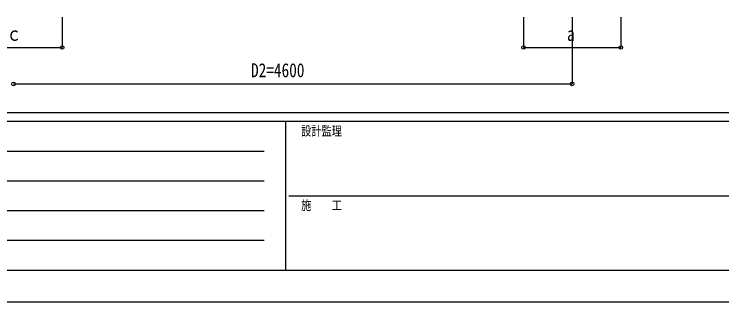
# Model space of a CAD drawing. Units: millimetres, scale not verified. Extents: x -14718 to 14718, y -10395 to 10395.
# Drawn here: x -6802 to -975, y -10395 to -8022 of the extents above; entities that cross this region are included whole.
import ezdxf
from ezdxf.enums import TextEntityAlignment as Align

# ---------------------------------------------------------------- set-up
doc = ezdxf.new("R2010")
doc.units = ezdxf.units.MM
doc.header["$LTSCALE"] = 50
doc.layers.add('0-5_YKK_D', color=6, linetype='Continuous')
doc.layers.add('0-6_YKK_ZWAK', color=7, linetype='Continuous')
doc.styles.add('ＭＳ ゴシック', font='')
doc.styles.get('ＭＳ ゴシック').set_extended_font_data('MS Gothic')

msp = doc.modelspace()

# ---------------------------------------------------------------- linework, layer by layer
at = {"layer": '0-5_YKK_D'}
for p, q in [((-6407.43, -8047.5), (-6407.43, -8298.5)), ((-2607.43, -8047.5), (-2607.43, -8298.5)), ((-2207.43, -8047.5), (-2207.43, -8598.5)), ((-1807.43, -8047.5), (-1807.43, -8298.5)), ((-7207.43, -8297.5), (-6407.43, -8297.5)), ((-2607.43, -8297.5), (-1807.43, -8297.5)), ((-6807.43, -8597.5), (-2207.43, -8597.5))]:
    msp.add_line(p, q, dxfattribs=at)
for centre in [(-6407.43, -8297.5), (-2607.43, -8297.5), (-1807.43, -8297.5), (-6807.43, -8597.5), (-6807.43, -8597.5), (-2207.43, -8597.5)]:
    msp.add_circle(centre, 14.88, dxfattribs=at)
at = {"layer": '0-6_YKK_ZWAK'}
for p, q in [((13632.57, -8837.5), (-13667.43, -8837.5)), ((-4567.43, -8907.5), (-13667.43, -8907.5)), ((-4567.43, -8907.5), (-4567.43, -10132.5)), ((-17.43, -8907.5), (-4567.43, -8907.5)), ((-13518.68, -9152.5), (-4742.43, -9152.5)), ((-13518.68, -9397.5), (-4742.43, -9397.5)), ((-4541.18, -9520), (-17.43, -9520)), ((-13518.68, -9642.5), (-4742.43, -9642.5)), ((-13518.68, -9887.5), (-4742.43, -9887.5)), ((-13667.43, -10132.5), (-4567.43, -10132.5)), ((-4567.43, -10132.5), (-17.43, -10132.5))]:
    msp.add_line(p, q, dxfattribs=at)
msp.add_lwpolyline([(-14717.5, -10395), (14717.5, -10395), (14717.5, 10395), (-14717.5, 10395)], close=True, dxfattribs=at)

# ---------------------------------------------------------------- texts
at = {"layer": '0-5_YKK_D', "style": 'ＭＳ ゴシック', "width": 0.8}
for s, p in [('ｃ', (-6866.23, -8277.5)), ('a', (-2249.43, -8277.5)), ('D2=4600', (-4851.83, -8577.5))]:
    msp.add_text(s, height=115.5, dxfattribs=at).set_placement(p, align=Align.BOTTOM_LEFT)
at = {"layer": '0-6_YKK_ZWAK', "style": 'ＭＳ ゴシック', "width": 0.8}
for s, p in [('設計監理', (-4439.1, -9047.5)), ('施\u3000\u3000工', (-4439.1, -9660))]:
    msp.add_text(s, height=76.98, dxfattribs=at).set_placement(p, align=Align.BOTTOM_LEFT)

doc.saveas('drawing.dxf')
